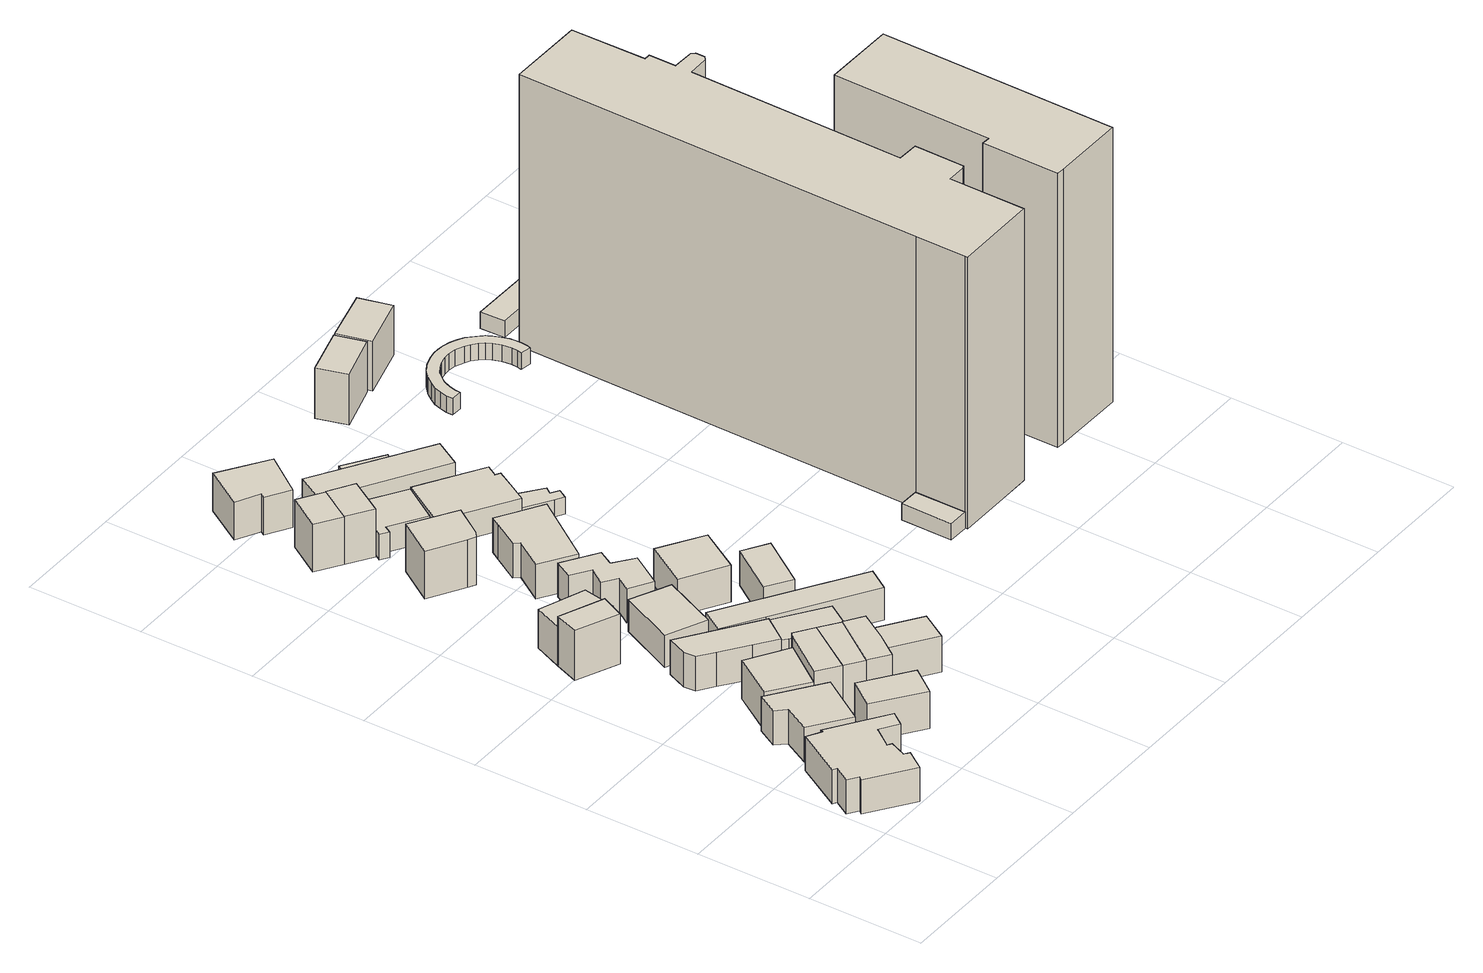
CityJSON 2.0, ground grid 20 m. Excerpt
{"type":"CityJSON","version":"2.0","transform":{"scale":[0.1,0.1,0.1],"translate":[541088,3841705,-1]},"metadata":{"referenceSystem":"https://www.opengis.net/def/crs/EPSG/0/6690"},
"CityObjects":{
"building1":{"type":"Building","attributes":{"計測周辺長":60.24,"1/2500図郭":15,"区名":"西淀川区","町丁目名称":"佃１丁目","街区番号":8,"class":"3001","usage":"411","measuredHeight":6.2,"storeysAboveGround":2,"BuildingDetailAttribute.buildingRoofEdgeArea":159.87,"BuildingDetailAttribute.buildingStructureType":"601","BuildingDetailAttribute.buildingStructureOrgType":"1","BuildingDetailAttribute.detailedUsage":"1110","BuildingDetailAttribute.specifiedBuildingCoverageRate":0.8,"BuildingDetailAttribute.surveyYear":2017,"BuildingTsunamiRiskAttribute.description":"1","BuildingTsunamiRiskAttribute.rank":"2","BuildingTsunamiRiskAttribute.depth":1.27,"BuildingHighTideRiskAttribute.description":"1","BuildingHighTideRiskAttribute.rank":"4","BuildingHighTideRiskAttribute.depth":5.66,"BuildingIDAttribute.prefecture":"27","BuildingIDAttribute.city":"27113"},"geometry":[{"type":"Solid","lod":"1","boundaries":[[[[0,1,2,3,4,5,6,7,8,9,10,11,12,13,14,15]],[[14,16,17,15]],[[13,18,16,14]],[[12,19,18,13]],[[11,20,19,12]],[[10,21,20,11]],[[9,22,21,10]],[[8,23,22,9]],[[7,24,23,8]],[[6,25,24,7]],[[5,26,25,6]],[[4,27,26,5]],[[3,28,27,4]],[[2,29,28,3]],[[1,30,29,2]],[[0,31,30,1]],[[15,17,31,0]],[[16,18,19,20,21,22,23,24,25,26,27,28,29,30,31,17]]]]}]},
"building2":{"type":"Building","attributes":{"計測周辺長":40,"1/2500図郭":15,"区名":"西淀川区","町丁目名称":"佃１丁目","街区番号":8,"class":"3001","usage":"411","measuredHeight":6.3,"storeysAboveGround":2,"BuildingDetailAttribute.buildingRoofEdgeArea":89.81,"BuildingDetailAttribute.buildingStructureType":"601","BuildingDetailAttribute.buildingStructureOrgType":"1","BuildingDetailAttribute.detailedUsage":"1110","BuildingDetailAttribute.specifiedBuildingCoverageRate":0.8,"BuildingDetailAttribute.surveyYear":2017,"BuildingTsunamiRiskAttribute.description":"1","BuildingTsunamiRiskAttribute.rank":"2","BuildingTsunamiRiskAttribute.depth":1.39,"BuildingHighTideRiskAttribute.description":"1","BuildingHighTideRiskAttribute.rank":"4","BuildingHighTideRiskAttribute.depth":5.78,"BuildingIDAttribute.prefecture":"27","BuildingIDAttribute.city":"27113"},"geometry":[{"type":"Solid","lod":"1","boundaries":[[[[32,33,34,35,36,37]],[[36,38,39,37]],[[35,40,38,36]],[[34,41,40,35]],[[33,42,41,34]],[[32,43,42,33]],[[37,39,43,32]],[[38,40,41,42,43,39]]]]}]},
"building3":{"type":"Building","attributes":{"計測周辺長":33.89,"1/2500図郭":15,"区名":"西淀川区","町丁目名称":"佃１丁目","街区番号":8,"class":"3001","usage":"411","measuredHeight":7,"storeysAboveGround":2,"BuildingDetailAttribute.buildingRoofEdgeArea":71.46,"BuildingDetailAttribute.buildingStructureType":"601","BuildingDetailAttribute.buildingStructureOrgType":"1","BuildingDetailAttribute.detailedUsage":"1110","BuildingDetailAttribute.specifiedBuildingCoverageRate":0.8,"BuildingDetailAttribute.surveyYear":2017,"BuildingTsunamiRiskAttribute.description":"1","BuildingTsunamiRiskAttribute.rank":"2","BuildingTsunamiRiskAttribute.depth":1.52,"BuildingHighTideRiskAttribute.description":"1","BuildingHighTideRiskAttribute.rank":"4","BuildingHighTideRiskAttribute.depth":5.91,"BuildingIDAttribute.prefecture":"27","BuildingIDAttribute.city":"27113"},"geometry":[{"type":"Solid","lod":"1","boundaries":[[[[44,45,46,47]],[[46,48,49,47]],[[45,50,48,46]],[[44,51,50,45]],[[47,49,51,44]],[[48,50,51,49]]]]}]},
"building4":{"type":"Building","attributes":{"計測周辺長":30.98,"1/2500図郭":15,"区名":"西淀川区","町丁目名称":"佃１丁目","街区番号":8,"class":"3001","usage":"411","measuredHeight":6.7,"storeysAboveGround":2,"BuildingDetailAttribute.buildingRoofEdgeArea":55.73,"BuildingDetailAttribute.buildingStructureType":"610","BuildingDetailAttribute.buildingStructureOrgType":"2","BuildingDetailAttribute.detailedUsage":"1110","BuildingDetailAttribute.specifiedBuildingCoverageRate":0.8,"BuildingDetailAttribute.surveyYear":2017,"BuildingTsunamiRiskAttribute.description":"1","BuildingTsunamiRiskAttribute.rank":"2","BuildingTsunamiRiskAttribute.depth":1.42,"BuildingHighTideRiskAttribute.description":"1","BuildingHighTideRiskAttribute.rank":"4","BuildingHighTideRiskAttribute.depth":5.82,"BuildingIDAttribute.prefecture":"27","BuildingIDAttribute.city":"27113"},"geometry":[{"type":"Solid","lod":"1","boundaries":[[[[52,53,54,55]],[[54,56,57,55]],[[53,58,56,54]],[[52,59,58,53]],[[55,57,59,52]],[[56,58,59,57]]]]}]},
"building5":{"type":"Building","attributes":{"計測周辺長":24.94,"1/2500図郭":15,"区名":"西淀川区","町丁目名称":"佃１丁目","街区番号":10,"class":"3001","usage":"411","measuredHeight":9.1,"storeysAboveGround":2,"BuildingDetailAttribute.buildingRoofEdgeArea":35.37,"BuildingDetailAttribute.buildingStructureType":"601","BuildingDetailAttribute.buildingStructureOrgType":"1","BuildingDetailAttribute.detailedUsage":"1110","BuildingDetailAttribute.specifiedBuildingCoverageRate":0.8,"BuildingDetailAttribute.surveyYear":2017,"BuildingTsunamiRiskAttribute.description":"1","BuildingTsunamiRiskAttribute.rank":"2","BuildingTsunamiRiskAttribute.depth":1.33,"BuildingHighTideRiskAttribute.description":"1","BuildingHighTideRiskAttribute.rank":"4","BuildingHighTideRiskAttribute.depth":5.71,"BuildingIDAttribute.prefecture":"27","BuildingIDAttribute.city":"27113"},"geometry":[{"type":"Solid","lod":"1","boundaries":[[[[60,61,62,63]],[[62,64,65,63]],[[61,66,64,62]],[[60,67,66,61]],[[63,65,67,60]],[[64,66,67,65]]]]}]},
"building6":{"type":"Building","attributes":{"計測周辺長":29.37,"1/2500図郭":15,"区名":"西淀川区","町丁目名称":"佃１丁目","街区番号":8,"class":"3001","usage":"411","measuredHeight":9,"storeysAboveGround":3,"BuildingDetailAttribute.buildingRoofEdgeArea":45.28,"BuildingDetailAttribute.buildingStructureType":"601","BuildingDetailAttribute.buildingStructureOrgType":"1","BuildingDetailAttribute.detailedUsage":"1110","BuildingDetailAttribute.specifiedBuildingCoverageRate":0.8,"BuildingDetailAttribute.surveyYear":2017,"BuildingTsunamiRiskAttribute.description":"1","BuildingTsunamiRiskAttribute.rank":"2","BuildingTsunamiRiskAttribute.depth":1.39,"BuildingHighTideRiskAttribute.description":"1","BuildingHighTideRiskAttribute.rank":"4","BuildingHighTideRiskAttribute.depth":5.78,"BuildingIDAttribute.prefecture":"27","BuildingIDAttribute.city":"27113"},"geometry":[{"type":"Solid","lod":"1","boundaries":[[[[68,44,47,69,70]],[[69,71,72,70]],[[47,73,71,69]],[[44,74,73,47]],[[68,75,74,44]],[[70,72,75,68]],[[71,73,74,75,72]]]]}]},
"building7":{"type":"Building","attributes":{"計測周辺長":29.69,"1/2500図郭":15,"区名":"西淀川区","町丁目名称":"佃１丁目","街区番号":10,"class":"3001","usage":"411","measuredHeight":7.1,"storeysAboveGround":2,"BuildingDetailAttribute.buildingRoofEdgeArea":51.91,"BuildingDetailAttribute.buildingStructureType":"601","BuildingDetailAttribute.buildingStructureOrgType":"1","BuildingDetailAttribute.detailedUsage":"1110","BuildingDetailAttribute.specifiedBuildingCoverageRate":0.8,"BuildingDetailAttribute.surveyYear":2017,"BuildingTsunamiRiskAttribute.description":"1","BuildingTsunamiRiskAttribute.rank":"2","BuildingTsunamiRiskAttribute.depth":1.38,"BuildingHighTideRiskAttribute.description":"1","BuildingHighTideRiskAttribute.rank":"4","BuildingHighTideRiskAttribute.depth":5.76,"BuildingIDAttribute.prefecture":"27","BuildingIDAttribute.city":"27113"},"geometry":[{"type":"Solid","lod":"1","boundaries":[[[[62,76,77,78,63]],[[78,79,80,63]],[[77,81,79,78]],[[76,82,81,77]],[[62,83,82,76]],[[63,80,83,62]],[[79,81,82,83,80]]]]}]},
"building8":{"type":"Building","attributes":{"計測周辺長":28.89,"1/2500図郭":15,"区名":"西淀川区","町丁目名称":"佃１丁目","街区番号":8,"class":"3001","usage":"411","measuredHeight":9,"storeysAboveGround":3,"BuildingDetailAttribute.buildingRoofEdgeArea":41.48,"BuildingDetailAttribute.buildingStructureType":"601","BuildingDetailAttribute.buildingStructureOrgType":"1","BuildingDetailAttribute.detailedUsage":"1110","BuildingDetailAttribute.specifiedBuildingCoverageRate":0.8,"BuildingDetailAttribute.surveyYear":2017,"BuildingTsunamiRiskAttribute.description":"1","BuildingTsunamiRiskAttribute.rank":"2","BuildingTsunamiRiskAttribute.depth":1.52,"BuildingHighTideRiskAttribute.description":"1","BuildingHighTideRiskAttribute.rank":"4","BuildingHighTideRiskAttribute.depth":5.91,"BuildingIDAttribute.prefecture":"27","BuildingIDAttribute.city":"27113"},"geometry":[{"type":"Solid","lod":"1","boundaries":[[[[84,85,86,87]],[[86,72,88,87]],[[85,75,72,86]],[[84,89,75,85]],[[87,88,89,84]],[[72,75,89,88]]]]}]},
"building9":{"type":"Building","attributes":{"計測周辺長":40.27,"1/2500図郭":15,"区名":"西淀川区","町丁目名称":"佃１丁目","街区番号":10,"class":"3001","usage":"411","measuredHeight":6.3,"storeysAboveGround":2,"BuildingDetailAttribute.buildingRoofEdgeArea":79.63,"BuildingDetailAttribute.buildingStructureType":"601","BuildingDetailAttribute.buildingStructureOrgType":"1","BuildingDetailAttribute.detailedUsage":"1110","BuildingDetailAttribute.specifiedBuildingCoverageRate":0.8,"BuildingDetailAttribute.surveyYear":2017,"BuildingTsunamiRiskAttribute.description":"1","BuildingTsunamiRiskAttribute.rank":"2","BuildingTsunamiRiskAttribute.depth":1.45,"BuildingHighTideRiskAttribute.description":"1","BuildingHighTideRiskAttribute.rank":"4","BuildingHighTideRiskAttribute.depth":5.84,"BuildingIDAttribute.prefecture":"27","BuildingIDAttribute.city":"27113"},"geometry":[{"type":"Solid","lod":"1","boundaries":[[[[90,91,92,93,94,95,96]],[[95,97,98,96]],[[94,99,97,95]],[[93,100,99,94]],[[92,101,100,93]],[[91,102,101,92]],[[90,103,102,91]],[[96,98,103,90]],[[97,99,100,101,102,103,98]]]]}]},
"building10":{"type":"Building","attributes":{"計測周辺長":28.84,"1/2500図郭":15,"区名":"西淀川区","町丁目名称":"佃１丁目","街区番号":8,"class":"3001","usage":"411","measuredHeight":9,"storeysAboveGround":3,"BuildingDetailAttribute.buildingRoofEdgeArea":41.7,"BuildingDetailAttribute.buildingStructureType":"601","BuildingDetailAttribute.buildingStructureOrgType":"1","BuildingDetailAttribute.detailedUsage":"1110","BuildingDetailAttribute.specifiedBuildingCoverageRate":0.8,"BuildingDetailAttribute.surveyYear":2017,"BuildingTsunamiRiskAttribute.description":"1","BuildingTsunamiRiskAttribute.rank":"2","BuildingTsunamiRiskAttribute.depth":1.52,"BuildingHighTideRiskAttribute.description":"1","BuildingHighTideRiskAttribute.rank":"4","BuildingHighTideRiskAttribute.depth":5.91,"BuildingIDAttribute.prefecture":"27","BuildingIDAttribute.city":"27113"},"geometry":[{"type":"Solid","lod":"1","boundaries":[[[[104,105,84,87,106]],[[87,107,108,106]],[[84,109,107,87]],[[105,110,109,84]],[[104,111,110,105]],[[106,108,111,104]],[[107,109,110,111,108]]]]}]},
"building11":{"type":"Building","attributes":{"計測周辺長":36.07,"1/2500図郭":15,"区名":"西淀川区","町丁目名称":"佃１丁目","街区番号":10,"class":"3001","usage":"411","measuredHeight":5.9,"storeysAboveGround":2,"BuildingDetailAttribute.buildingRoofEdgeArea":79.11,"BuildingDetailAttribute.buildingStructureType":"601","BuildingDetailAttribute.buildingStructureOrgType":"1","BuildingDetailAttribute.detailedUsage":"1110","BuildingDetailAttribute.specifiedBuildingCoverageRate":0.8,"BuildingDetailAttribute.surveyYear":2017,"BuildingTsunamiRiskAttribute.description":"1","BuildingTsunamiRiskAttribute.rank":"2","BuildingTsunamiRiskAttribute.depth":1.44,"BuildingHighTideRiskAttribute.description":"1","BuildingHighTideRiskAttribute.rank":"4","BuildingHighTideRiskAttribute.depth":5.83,"BuildingIDAttribute.prefecture":"27","BuildingIDAttribute.city":"27113"},"geometry":[{"type":"Solid","lod":"1","boundaries":[[[[112,113,114,115]],[[114,116,117,115]],[[113,118,116,114]],[[112,119,118,113]],[[115,117,119,112]],[[116,118,119,117]]]]}]},
"building12":{"type":"Building","attributes":{"計測周辺長":31.57,"1/2500図郭":15,"区名":"西淀川区","町丁目名称":"佃１丁目","街区番号":10,"class":"3001","usage":"411","measuredHeight":6.2,"storeysAboveGround":2,"BuildingDetailAttribute.buildingRoofEdgeArea":56.37,"BuildingDetailAttribute.buildingStructureType":"601","BuildingDetailAttribute.buildingStructureOrgType":"1","BuildingDetailAttribute.detailedUsage":"1110","BuildingDetailAttribute.specifiedBuildingCoverageRate":0.8,"BuildingDetailAttribute.surveyYear":2017,"BuildingTsunamiRiskAttribute.description":"1","BuildingTsunamiRiskAttribute.rank":"2","BuildingTsunamiRiskAttribute.depth":1.48,"BuildingHighTideRiskAttribute.description":"1","BuildingHighTideRiskAttribute.rank":"4","BuildingHighTideRiskAttribute.depth":5.87,"BuildingIDAttribute.prefecture":"27","BuildingIDAttribute.city":"27113"},"geometry":[{"type":"Solid","lod":"1","boundaries":[[[[120,121,122,123,124,90,96]],[[90,125,126,96]],[[124,127,125,90]],[[123,128,127,124]],[[122,129,128,123]],[[121,130,129,122]],[[120,131,130,121]],[[96,126,131,120]],[[125,127,128,129,130,131,126]]]]}]},
"building13":{"type":"Building","attributes":{"計測周辺長":30.29,"1/2500図郭":15,"区名":"西淀川区","町丁目名称":"佃１丁目","街区番号":8,"class":"3001","usage":"411","measuredHeight":6.6,"storeysAboveGround":2,"BuildingDetailAttribute.buildingRoofEdgeArea":52.99,"BuildingDetailAttribute.buildingStructureType":"601","BuildingDetailAttribute.buildingStructureOrgType":"1","BuildingDetailAttribute.detailedUsage":"1110","BuildingDetailAttribute.specifiedBuildingCoverageRate":0.8,"BuildingDetailAttribute.surveyYear":2017,"BuildingTsunamiRiskAttribute.description":"1","BuildingTsunamiRiskAttribute.rank":"2","BuildingTsunamiRiskAttribute.depth":1.43,"BuildingHighTideRiskAttribute.description":"1","BuildingHighTideRiskAttribute.rank":"4","BuildingHighTideRiskAttribute.depth":5.83,"BuildingIDAttribute.prefecture":"27","BuildingIDAttribute.city":"27113"},"geometry":[{"type":"Solid","lod":"1","boundaries":[[[[132,133,104,106]],[[104,134,135,106]],[[133,136,134,104]],[[132,137,136,133]],[[106,135,137,132]],[[134,136,137,135]]]]}]},
"building14":{"type":"Building","attributes":{"計測周辺長":23.74,"1/2500図郭":15,"区名":"西淀川区","町丁目名称":"佃１丁目","街区番号":12,"class":"3001","usage":"411","measuredHeight":8.7,"storeysAboveGround":3,"BuildingDetailAttribute.buildingRoofEdgeArea":34.29,"BuildingDetailAttribute.buildingStructureType":"601","BuildingDetailAttribute.buildingStructureOrgType":"1","BuildingDetailAttribute.detailedUsage":"1110","BuildingDetailAttribute.specifiedBuildingCoverageRate":0.8,"BuildingDetailAttribute.surveyYear":2017,"BuildingTsunamiRiskAttribute.description":"1","BuildingTsunamiRiskAttribute.rank":"2","BuildingTsunamiRiskAttribute.depth":1.63,"BuildingHighTideRiskAttribute.description":"1","BuildingHighTideRiskAttribute.rank":"4","BuildingHighTideRiskAttribute.depth":6,"BuildingIDAttribute.prefecture":"27","BuildingIDAttribute.city":"27113"},"geometry":[{"type":"Solid","lod":"1","boundaries":[[[[138,139,140,141]],[[140,142,143,141]],[[139,144,142,140]],[[138,145,144,139]],[[141,143,145,138]],[[142,144,145,143]]]]}]},
"building15":{"type":"Building","attributes":{"計測周辺長":32.19,"1/2500図郭":15,"区名":"西淀川区","町丁目名称":"佃１丁目","街区番号":10,"class":"3001","usage":"411","measuredHeight":8.7,"storeysAboveGround":2,"BuildingDetailAttribute.buildingRoofEdgeArea":65.06,"BuildingDetailAttribute.buildingStructureType":"601","BuildingDetailAttribute.buildingStructureOrgType":"1","BuildingDetailAttribute.detailedUsage":"1110","BuildingDetailAttribute.specifiedBuildingCoverageRate":0.8,"BuildingDetailAttribute.surveyYear":2017,"BuildingTsunamiRiskAttribute.description":"1","BuildingTsunamiRiskAttribute.rank":"2","BuildingTsunamiRiskAttribute.depth":1.54,"BuildingHighTideRiskAttribute.description":"1","BuildingHighTideRiskAttribute.rank":"4","BuildingHighTideRiskAttribute.depth":5.92,"BuildingIDAttribute.prefecture":"27","BuildingIDAttribute.city":"27113"},"geometry":[{"type":"Solid","lod":"1","boundaries":[[[[146,147,148,149,150,151]],[[150,152,153,151]],[[149,154,152,150]],[[148,155,154,149]],[[147,156,155,148]],[[146,157,156,147]],[[151,153,157,146]],[[152,154,155,156,157,153]]]]}]},
"building16":{"type":"Building","attributes":{"計測周辺長":41.84,"1/2500図郭":15,"区名":"西淀川区","町丁目名称":"佃１丁目","街区番号":10,"class":"3001","usage":"411","measuredHeight":6.2,"storeysAboveGround":2,"BuildingDetailAttribute.buildingRoofEdgeArea":64.91,"BuildingDetailAttribute.buildingStructureType":"610","BuildingDetailAttribute.buildingStructureOrgType":"2","BuildingDetailAttribute.detailedUsage":"1110","BuildingDetailAttribute.specifiedBuildingCoverageRate":0.8,"BuildingDetailAttribute.surveyYear":2017,"BuildingTsunamiRiskAttribute.description":"1","BuildingTsunamiRiskAttribute.rank":"2","BuildingTsunamiRiskAttribute.depth":1.32,"BuildingHighTideRiskAttribute.description":"1","BuildingHighTideRiskAttribute.rank":"4","BuildingHighTideRiskAttribute.depth":5.71,"BuildingIDAttribute.prefecture":"27","BuildingIDAttribute.city":"27113"},"geometry":[{"type":"Solid","lod":"1","boundaries":[[[[158,159,160,161,162,163,164,165,166,167]],[[166,168,169,167]],[[165,170,168,166]],[[164,171,170,165]],[[163,172,171,164]],[[162,173,172,163]],[[161,174,173,162]],[[160,175,174,161]],[[159,176,175,160]],[[158,177,176,159]],[[167,169,177,158]],[[168,170,171,172,173,174,175,176,177,169]]]]}]},
"building17":{"type":"Building","attributes":{"計測周辺長":75.12,"1/2500図郭":15,"区名":"西淀川区","町丁目名称":"佃１丁目","街区番号":10,"class":"3001","usage":"412","measuredHeight":5.9,"storeysAboveGround":2,"BuildingDetailAttribute.buildingRoofEdgeArea":195.68,"BuildingDetailAttribute.buildingStructureType":"610","BuildingDetailAttribute.buildingStructureOrgType":"2","BuildingDetailAttribute.detailedUsage":"1130","BuildingDetailAttribute.specifiedBuildingCoverageRate":0.8,"BuildingDetailAttribute.surveyYear":2017,"BuildingTsunamiRiskAttribute.description":"1","BuildingTsunamiRiskAttribute.rank":"2","BuildingTsunamiRiskAttribute.depth":1.43,"BuildingHighTideRiskAttribute.description":"1","BuildingHighTideRiskAttribute.rank":"4","BuildingHighTideRiskAttribute.depth":5.74,"BuildingIDAttribute.prefecture":"27","BuildingIDAttribute.city":"27113"},"geometry":[{"type":"Solid","lod":"1","boundaries":[[[[178,179,180,181,182]],[[181,183,184,182]],[[180,185,183,181]],[[179,186,185,180]],[[178,187,186,179]],[[182,184,187,178]],[[183,185,186,187,184]]]]}]},
"building18":{"type":"Building","attributes":{"計測周辺長":23.93,"1/2500図郭":15,"区名":"西淀川区","町丁目名称":"佃１丁目","街区番号":12,"class":"3001","usage":"411","measuredHeight":8.8,"storeysAboveGround":3,"BuildingDetailAttribute.buildingRoofEdgeArea":34.76,"BuildingDetailAttribute.buildingStructureType":"601","BuildingDetailAttribute.buildingStructureOrgType":"1","BuildingDetailAttribute.detailedUsage":"1110","BuildingDetailAttribute.specifiedBuildingCoverageRate":0.8,"BuildingDetailAttribute.surveyYear":2017,"BuildingTsunamiRiskAttribute.description":"1","BuildingTsunamiRiskAttribute.rank":"2","BuildingTsunamiRiskAttribute.depth":1.63,"BuildingHighTideRiskAttribute.description":"1","BuildingHighTideRiskAttribute.rank":"4","BuildingHighTideRiskAttribute.depth":6.01,"BuildingIDAttribute.prefecture":"27","BuildingIDAttribute.city":"27113"},"geometry":[{"type":"Solid","lod":"1","boundaries":[[[[188,189,139,138]],[[139,190,191,138]],[[189,192,190,139]],[[188,193,192,189]],[[138,191,193,188]],[[190,192,193,191]]]]}]},
"building19":{"type":"Building","attributes":{"計測周辺長":36.19,"1/2500図郭":15,"区名":"西淀川区","町丁目名称":"佃１丁目","街区番号":12,"class":"3001","usage":"411","measuredHeight":6.8,"storeysAboveGround":2,"BuildingDetailAttribute.buildingRoofEdgeArea":76.92,"BuildingDetailAttribute.buildingStructureType":"601","BuildingDetailAttribute.buildingStructureOrgType":"1","BuildingDetailAttribute.detailedUsage":"1110","BuildingDetailAttribute.specifiedBuildingCoverageRate":0.8,"BuildingDetailAttribute.surveyYear":2017,"BuildingTsunamiRiskAttribute.description":"1","BuildingTsunamiRiskAttribute.rank":"2","BuildingTsunamiRiskAttribute.depth":1.39,"BuildingHighTideRiskAttribute.description":"1","BuildingHighTideRiskAttribute.rank":"4","BuildingHighTideRiskAttribute.depth":5.76,"BuildingIDAttribute.prefecture":"27","BuildingIDAttribute.city":"27113"},"geometry":[{"type":"Solid","lod":"1","boundaries":[[[[194,195,196,197,198,199]],[[198,200,201,199]],[[197,202,200,198]],[[196,203,202,197]],[[195,204,203,196]],[[194,205,204,195]],[[199,201,205,194]],[[200,202,203,204,205,201]]]]}]},
"building20":{"type":"Building","attributes":{"計測周辺長":43.68,"1/2500図郭":15,"区名":"西淀川区","町丁目名称":"佃１丁目","街区番号":10,"class":"3001","usage":"412","measuredHeight":6.3,"storeysAboveGround":2,"BuildingDetailAttribute.buildingRoofEdgeArea":105.27,"BuildingDetailAttribute.buildingStructureType":"610","BuildingDetailAttribute.buildingStructureOrgType":"2","BuildingDetailAttribute.detailedUsage":"1130","BuildingDetailAttribute.specifiedBuildingCoverageRate":0.8,"BuildingDetailAttribute.surveyYear":2017,"BuildingTsunamiRiskAttribute.description":"1","BuildingTsunamiRiskAttribute.rank":"2","BuildingTsunamiRiskAttribute.depth":1.59,"BuildingHighTideRiskAttribute.description":"1","BuildingHighTideRiskAttribute.rank":"4","BuildingHighTideRiskAttribute.depth":5.97,"BuildingIDAttribute.prefecture":"27","BuildingIDAttribute.city":"27113"},"geometry":[{"type":"Solid","lod":"1","boundaries":[[[[206,207,208,209,210,211,212,213]],[[212,214,215,213]],[[211,216,214,212]],[[210,217,216,211]],[[209,218,217,210]],[[208,219,218,209]],[[207,220,219,208]],[[206,221,220,207]],[[213,215,221,206]],[[214,216,217,218,219,220,221,215]]]]}]},
"building21":{"type":"Building","attributes":{"計測周辺長":34.47,"1/2500図郭":15,"区名":"西淀川区","町丁目名称":"佃１丁目","街区番号":10,"class":"3001","usage":"411","measuredHeight":6.7,"storeysAboveGround":2,"BuildingDetailAttribute.buildingRoofEdgeArea":74.27,"BuildingDetailAttribute.buildingStructureType":"601","BuildingDetailAttribute.buildingStructureOrgType":"1","BuildingDetailAttribute.detailedUsage":"1110","BuildingDetailAttribute.specifiedBuildingCoverageRate":0.8,"BuildingDetailAttribute.surveyYear":2017,"BuildingTsunamiRiskAttribute.description":"1","BuildingTsunamiRiskAttribute.rank":"2","BuildingTsunamiRiskAttribute.depth":1.4,"BuildingHighTideRiskAttribute.description":"1","BuildingHighTideRiskAttribute.rank":"4","BuildingHighTideRiskAttribute.depth":5.79,"BuildingIDAttribute.prefecture":"27","BuildingIDAttribute.city":"27113"},"geometry":[{"type":"Solid","lod":"1","boundaries":[[[[222,223,224,225]],[[224,226,227,225]],[[223,228,226,224]],[[222,229,228,223]],[[225,227,229,222]],[[226,228,229,227]]]]}]},
"building22":{"type":"Building","attributes":{"計測周辺長":35.33,"1/2500図郭":15,"区名":"西淀川区","町丁目名称":"佃１丁目","街区番号":12,"class":"3001","usage":"411","measuredHeight":4.7,"storeysAboveGround":1,"BuildingDetailAttribute.buildingRoofEdgeArea":67.93,"BuildingDetailAttribute.buildingStructureType":"601","BuildingDetailAttribute.buildingStructureOrgType":"1","BuildingDetailAttribute.detailedUsage":"1110","BuildingDetailAttribute.specifiedBuildingCoverageRate":0.8,"BuildingDetailAttribute.surveyYear":2017,"BuildingTsunamiRiskAttribute.description":"1","BuildingTsunamiRiskAttribute.rank":"2","BuildingTsunamiRiskAttribute.depth":1.63,"BuildingHighTideRiskAttribute.description":"1","BuildingHighTideRiskAttribute.rank":"4","BuildingHighTideRiskAttribute.depth":6.01,"BuildingIDAttribute.prefecture":"27","BuildingIDAttribute.city":"27113"},"geometry":[{"type":"Solid","lod":"1","boundaries":[[[[230,231,232,233,234,235]],[[234,236,237,235]],[[233,238,236,234]],[[232,239,238,233]],[[231,240,239,232]],[[230,241,240,231]],[[235,237,241,230]],[[236,238,239,240,241,237]]]]}]},
"building23":{"type":"Building","attributes":{"class":"3001","measuredHeight":6.3,"BuildingDetailAttribute.specifiedBuildingCoverageRate":0.8,"BuildingDetailAttribute.surveyYear":2017,"BuildingTsunamiRiskAttribute.description":"1","BuildingTsunamiRiskAttribute.rank":"2","BuildingTsunamiRiskAttribute.depth":1.39,"BuildingHighTideRiskAttribute.description":"1","BuildingHighTideRiskAttribute.rank":"4","BuildingHighTideRiskAttribute.depth":5.78,"BuildingIDAttribute.prefecture":"27","BuildingIDAttribute.city":"27113"},"geometry":[{"type":"Solid","lod":"1","boundaries":[[[[242,243,244,245]],[[244,246,247,245]],[[243,248,246,244]],[[242,249,248,243]],[[245,247,249,242]],[[246,248,249,247]]]]}]},
"building24":{"type":"Building","attributes":{"計測周辺長":37.34,"1/2500図郭":15,"区名":"西淀川区","町丁目名称":"佃１丁目","街区番号":12,"class":"3001","usage":"411","measuredHeight":4.9,"storeysAboveGround":2,"BuildingDetailAttribute.buildingRoofEdgeArea":85.32,"BuildingDetailAttribute.buildingStructureType":"601","BuildingDetailAttribute.buildingStructureOrgType":"1","BuildingDetailAttribute.detailedUsage":"1110","BuildingDetailAttribute.specifiedBuildingCoverageRate":0.8,"BuildingDetailAttribute.surveyYear":2017,"BuildingTsunamiRiskAttribute.description":"1","BuildingTsunamiRiskAttribute.rank":"2","BuildingTsunamiRiskAttribute.depth":1.67,"BuildingHighTideRiskAttribute.description":"1","BuildingHighTideRiskAttribute.rank":"4","BuildingHighTideRiskAttribute.depth":6.05,"BuildingIDAttribute.prefecture":"27","BuildingIDAttribute.city":"27113"},"geometry":[{"type":"Solid","lod":"1","boundaries":[[[[250,251,252,253,254,255,256]],[[255,257,258,256]],[[254,259,257,255]],[[253,260,259,254]],[[252,261,260,253]],[[251,262,261,252]],[[250,263,262,251]],[[256,258,263,250]],[[257,259,260,261,262,263,258]]]]}]},
"building25":{"type":"Building","attributes":{"計測周辺長":43.6,"1/2500図郭":15,"区名":"西淀川区","町丁目名称":"佃１丁目","街区番号":12,"class":"3001","usage":"412","measuredHeight":6.2,"storeysAboveGround":2,"BuildingDetailAttribute.buildingRoofEdgeArea":88.47,"BuildingDetailAttribute.buildingStructureType":"601","BuildingDetailAttribute.buildingStructureOrgType":"1","BuildingDetailAttribute.detailedUsage":"1130","BuildingDetailAttribute.specifiedBuildingCoverageRate":0.8,"BuildingDetailAttribute.surveyYear":2017,"BuildingTsunamiRiskAttribute.description":"1","BuildingTsunamiRiskAttribute.rank":"2","BuildingTsunamiRiskAttribute.depth":1.67,"BuildingHighTideRiskAttribute.description":"1","BuildingHighTideRiskAttribute.rank":"4","BuildingHighTideRiskAttribute.depth":6.05,"BuildingIDAttribute.prefecture":"27","BuildingIDAttribute.city":"27113"},"geometry":[{"type":"Solid","lod":"1","boundaries":[[[[264,265,266,267]],[[266,268,269,267]],[[265,270,268,266]],[[264,271,270,265]],[[267,269,271,264]],[[268,270,271,269]]]]}]},
"building26":{"type":"Building","attributes":{"計測周辺長":21.08,"1/2500図郭":15,"区名":"西淀川区","町丁目名称":"佃１丁目","街区番号":12,"class":"3001","usage":"411","measuredHeight":3.1,"storeysAboveGround":2,"BuildingDetailAttribute.buildingRoofEdgeArea":22.22,"BuildingDetailAttribute.buildingStructureType":"601","BuildingDetailAttribute.buildingStructureOrgType":"1","BuildingDetailAttribute.detailedUsage":"1110","BuildingDetailAttribute.specifiedBuildingCoverageRate":0.8,"BuildingDetailAttribute.surveyYear":2017,"BuildingTsunamiRiskAttribute.description":"1","BuildingTsunamiRiskAttribute.rank":"2","BuildingTsunamiRiskAttribute.depth":1.51,"BuildingHighTideRiskAttribute.description":"1","BuildingHighTideRiskAttribute.rank":"4","BuildingHighTideRiskAttribute.depth":5.89,"BuildingIDAttribute.prefecture":"27","BuildingIDAttribute.city":"27113"},"geometry":[{"type":"Solid","lod":"1","boundaries":[[[[255,272,273,274,275,276,256]],[[276,277,278,256]],[[275,279,277,276]],[[274,280,279,275]],[[273,281,280,274]],[[272,282,281,273]],[[255,283,282,272]],[[256,278,283,255]],[[277,279,280,281,282,283,278]]]]}]},
"building27":{"type":"Building","attributes":{"class":"3001","BuildingDetailAttribute.specifiedBuildingCoverageRate":0.8,"BuildingDetailAttribute.surveyYear":2017,"BuildingTsunamiRiskAttribute.description":"1","BuildingTsunamiRiskAttribute.rank":"2","BuildingTsunamiRiskAttribute.depth":1.57,"BuildingHighTideRiskAttribute.description":"1","BuildingHighTideRiskAttribute.rank":"4","BuildingHighTideRiskAttribute.depth":5.95,"BuildingIDAttribute.prefecture":"27","BuildingIDAttribute.city":"27113"},"geometry":[{"type":"Solid","lod":"1","boundaries":[[[[284,285,286,287]],[[286,288,289,287]],[[285,290,288,286]],[[284,291,290,285]],[[287,289,291,284]],[[288,290,291,289]]]]}]},
"building28":{"type":"Building","attributes":{"class":"3003","BuildingDetailAttribute.specifiedBuildingCoverageRate":0.6,"BuildingDetailAttribute.surveyYear":2017,"BuildingTsunamiRiskAttribute.description":"1","BuildingTsunamiRiskAttribute.rank":"2","BuildingTsunamiRiskAttribute.depth":1.33,"BuildingHighTideRiskAttribute.description":"1","BuildingHighTideRiskAttribute.rank":"4","BuildingHighTideRiskAttribute.depth":5.73,"BuildingIDAttribute.prefecture":"27","BuildingIDAttribute.city":"27113"},"geometry":[{"type":"Solid","lod":"1","boundaries":[[[[292,293,294,295]],[[294,296,297,295]],[[293,298,296,294]],[[292,299,298,293]],[[295,297,299,292]],[[296,298,299,297]]]]}]},
"building29":{"type":"Building","attributes":{"計測周辺長":28.18,"1/2500図郭":15,"区名":"西淀川区","町丁目名称":"佃１丁目","街区番号":13,"class":"3001","usage":"411","measuredHeight":9.2,"storeysAboveGround":3,"BuildingDetailAttribute.buildingRoofEdgeArea":46.67,"BuildingDetailAttribute.buildingStructureType":"601","BuildingDetailAttribute.buildingStructureOrgType":"1","BuildingDetailAttribute.detailedUsage":"1110","BuildingDetailAttribute.specifiedBuildingCoverageRate":0.6,"BuildingDetailAttribute.surveyYear":2017,"BuildingTsunamiRiskAttribute.description":"1","BuildingTsunamiRiskAttribute.rank":"2","BuildingTsunamiRiskAttribute.depth":1.48,"BuildingHighTideRiskAttribute.description":"1","BuildingHighTideRiskAttribute.rank":"4","BuildingHighTideRiskAttribute.depth":5.86,"BuildingIDAttribute.prefecture":"27","BuildingIDAttribute.city":"27113"},"geometry":[{"type":"Solid","lod":"1","boundaries":[[[[300,301,302,303]],[[302,304,305,303]],[[301,306,304,302]],[[300,307,306,301]],[[303,305,307,300]],[[304,306,307,305]]]]}]},
"building30":{"type":"Building","attributes":{"計測周辺長":31.14,"1/2500図郭":15,"区名":"西淀川区","町丁目名称":"佃１丁目","街区番号":13,"class":"3001","usage":"411","measuredHeight":9.1,"storeysAboveGround":3,"BuildingDetailAttribute.buildingRoofEdgeArea":57.16,"BuildingDetailAttribute.buildingStructureType":"601","BuildingDetailAttribute.buildingStructureOrgType":"1","BuildingDetailAttribute.detailedUsage":"1110","BuildingDetailAttribute.specifiedBuildingCoverageRate":0.6,"BuildingDetailAttribute.surveyYear":2017,"BuildingTsunamiRiskAttribute.description":"1","BuildingTsunamiRiskAttribute.rank":"2","BuildingTsunamiRiskAttribute.depth":1.33,"BuildingHighTideRiskAttribute.description":"1","BuildingHighTideRiskAttribute.rank":"4","BuildingHighTideRiskAttribute.depth":5.71,"BuildingIDAttribute.prefecture":"27","BuildingIDAttribute.city":"27113"},"geometry":[{"type":"Solid","lod":"1","boundaries":[[[[308,309,310,311]],[[310,312,313,311]],[[309,314,312,310]],[[308,315,314,309]],[[311,313,315,308]],[[312,314,315,313]]]]}]},
"building31":{"type":"Building","attributes":{"class":"3003","BuildingDetailAttribute.specifiedBuildingCoverageRate":0.6,"BuildingDetailAttribute.surveyYear":2017,"BuildingTsunamiRiskAttribute.description":"1","BuildingTsunamiRiskAttribute.rank":"2","BuildingTsunamiRiskAttribute.depth":1.04,"BuildingHighTideRiskAttribute.description":"1","BuildingHighTideRiskAttribute.rank":"4","BuildingHighTideRiskAttribute.depth":5.42,"BuildingIDAttribute.prefecture":"27","BuildingIDAttribute.city":"27113"},"geometry":[{"type":"Solid","lod":"1","boundaries":[[[[316,317,318,319,320,321,322,323,324,325,326,327,328,329,330,331,332,333,334,335,336,337,338,339,340,341,342,343,344,345,346,347,348,349,350,351,352,353,354,355,356,357,358,359,360,361]],[[360,362,363,361]],[[359,364,362,360]],[[358,365,364,359]],[[357,366,365,358]],[[356,367,366,357]],[[355,368,367,356]],[[354,369,368,355]],[[353,370,369,354]],[[352,371,370,353]],[[351,372,371,352]],[[350,373,372,351]],[[349,374,373,350]],[[348,375,374,349]],[[347,376,375,348]],[[346,377,376,347]],[[345,378,377,346]],[[344,379,378,345]],[[343,380,379,344]],[[342,381,380,343]],[[341,382,381,342]],[[340,383,382,341]],[[339,384,383,340]],[[338,385,384,339]],[[337,386,385,338]],[[336,387,386,337]],[[335,388,387,336]],[[334,389,388,335]],[[333,390,389,334]],[[332,391,390,333]],[[331,392,391,332]],[[330,393,392,331]],[[329,394,393,330]],[[328,395,394,329]],[[327,396,395,328]],[[326,397,396,327]],[[325,398,397,326]],[[324,399,398,325]],[[323,400,399,324]],[[322,401,400,323]],[[321,402,401,322]],[[320,403,402,321]],[[319,404,403,320]],[[318,405,404,319]],[[317,406,405,318]],[[316,407,406,317]],[[361,363,407,316]],[[362,364,365,366,367,368,369,370,371,372,373,374,375,376,377,378,379,380,381,382,383,384,385,386,387,388,389,390,391,392,393,394,395,396,397,398,399,400,401,402,403,404,405,406,407,363]]]]}]},
"building32":{"type":"Building","attributes":{"計測周辺長":206.97,"1/2500図郭":15,"区名":"西淀川区","町丁目名称":"佃１丁目","街区番号":1,"class":"3002","usage":"412","measuredHeight":49.6,"storeysAboveGround":15,"BuildingDetailAttribute.buildingRoofEdgeArea":1248.55,"BuildingDetailAttribute.buildingStructureType":"603","BuildingDetailAttribute.buildingStructureOrgType":"3","BuildingDetailAttribute.detailedUsage":"1130","BuildingDetailAttribute.specifiedBuildingCoverageRate":0.6,"BuildingDetailAttribute.surveyYear":2017,"BuildingTsunamiRiskAttribute.description":"1","BuildingTsunamiRiskAttribute.rank":"2","BuildingTsunamiRiskAttribute.depth":1.23,"BuildingHighTideRiskAttribute.description":"1","BuildingHighTideRiskAttribute.rank":"4","BuildingHighTideRiskAttribute.depth":5.71,"BuildingIDAttribute.prefecture":"27","BuildingIDAttribute.city":"27113"},"geometry":[{"type":"Solid","lod":"1","boundaries":[[[[408,409,410,411,412,413,414,415,416,417,418,419,420,421,422,423,424,425,426]],[[425,427,428,426]],[[424,429,427,425]],[[423,430,429,424]],[[422,431,430,423]],[[421,432,431,422]],[[420,433,432,421]],[[419,434,433,420]],[[418,435,434,419]],[[417,436,435,418]],[[416,437,436,417]],[[415,438,437,416]],[[414,439,438,415]],[[413,440,439,414]],[[412,441,440,413]],[[411,442,441,412]],[[410,443,442,411]],[[409,444,443,410]],[[408,445,444,409]],[[426,428,445,408]],[[427,429,430,431,432,433,434,435,436,437,438,439,440,441,442,443,444,445,428]]]]}]},
"building33":{"type":"Building","attributes":{"class":"3003","BuildingDetailAttribute.specifiedBuildingCoverageRate":0.6,"BuildingDetailAttribute.surveyYear":2017,"BuildingTsunamiRiskAttribute.description":"1","BuildingTsunamiRiskAttribute.rank":"2","BuildingTsunamiRiskAttribute.depth":1.1,"BuildingHighTideRiskAttribute.description":"1","BuildingHighTideRiskAttribute.rank":"4","BuildingHighTideRiskAttribute.depth":5.48,"BuildingIDAttribute.prefecture":"27","BuildingIDAttribute.city":"27113"},"geometry":[{"type":"Solid","lod":"1","boundaries":[[[[446,447,448,449]],[[448,450,451,449]],[[447,452,450,448]],[[446,453,452,447]],[[449,451,453,446]],[[450,452,453,451]]]]}]},
"building34":{"type":"Building","attributes":{"計測周辺長":111.38,"1/2500図郭":15,"区名":"西淀川区","町丁目名称":"佃１丁目","街区番号":1,"class":"3002","usage":"431","measuredHeight":50.1,"storeysAboveGround":15,"BuildingDetailAttribute.buildingRoofEdgeArea":550.51,"BuildingDetailAttribute.buildingStructureType":"610","BuildingDetailAttribute.buildingStructureOrgType":"2","BuildingDetailAttribute.detailedUsage":"1740","BuildingDetailAttribute.specifiedBuildingCoverageRate":0.6,"BuildingDetailAttribute.surveyYear":2017,"BuildingTsunamiRiskAttribute.description":"1","BuildingTsunamiRiskAttribute.rank":"2","BuildingTsunamiRiskAttribute.depth":1.04,"BuildingHighTideRiskAttribute.description":"1","BuildingHighTideRiskAttribute.rank":"4","BuildingHighTideRiskAttribute.depth":5.56,"BuildingIDAttribute.prefecture":"27","BuildingIDAttribute.city":"27113"},"geometry":[{"type":"Solid","lod":"1","boundaries":[[[[454,455,456,457,458,459,460]],[[459,461,462,460]],[[458,463,461,459]],[[457,464,463,458]],[[456,465,464,457]],[[455,466,465,456]],[[454,467,466,455]],[[460,462,467,454]],[[461,463,464,465,466,467,462]]]]}]},
"building35":{"type":"Building","attributes":{"class":"3003","BuildingDetailAttribute.specifiedBuildingCoverageRate":0.6,"BuildingDetailAttribute.surveyYear":2017,"BuildingTsunamiRiskAttribute.description":"1","BuildingTsunamiRiskAttribute.rank":"2","BuildingTsunamiRiskAttribute.depth":1.3,"BuildingHighTideRiskAttribute.description":"1","BuildingHighTideRiskAttribute.rank":"4","BuildingHighTideRiskAttribute.depth":5.68,"BuildingIDAttribute.prefecture":"27","BuildingIDAttribute.city":"27113"},"geometry":[{"type":"Solid","lod":"1","boundaries":[[[[468,469,470,471]],[[470,472,473,471]],[[469,474,472,470]],[[468,475,474,469]],[[471,473,475,468]],[[472,474,475,473]]]]}]},
"building36":{"type":"Building","attributes":{"計測周辺長":61.79,"1/2500図郭":15,"区名":"西淀川区","町丁目名称":"佃１丁目","街区番号":1,"class":"3001","usage":"441","storeysAboveGround":2,"BuildingDetailAttribute.buildingRoofEdgeArea":183.21,"BuildingDetailAttribute.buildingStructureType":"610","BuildingDetailAttribute.buildingStructureOrgType":"2","BuildingDetailAttribute.detailedUsage":"1520","BuildingDetailAttribute.specifiedBuildingCoverageRate":0.6,"BuildingDetailAttribute.surveyYear":2017,"BuildingTsunamiRiskAttribute.description":"1","BuildingTsunamiRiskAttribute.rank":"2","BuildingTsunamiRiskAttribute.depth":1.05,"BuildingHighTideRiskAttribute.description":"1","BuildingHighTideRiskAttribute.rank":"4","BuildingHighTideRiskAttribute.depth":5.44,"BuildingIDAttribute.prefecture":"27","BuildingIDAttribute.city":"27113"},"geometry":[{"type":"Solid","lod":"1","boundaries":[[[[476,477,478,479]],[[478,480,481,479]],[[477,482,480,478]],[[476,483,482,477]],[[479,481,483,476]],[[480,482,483,481]]]]}]},
"building37":{"type":"Building","attributes":{"計測周辺長":28.5,"1/2500図郭":15,"区名":"西淀川区","町丁目名称":"佃１丁目","街区番号":1,"class":"3001","usage":"401","storeysAboveGround":2,"BuildingDetailAttribute.buildingRoofEdgeArea":49.5,"BuildingDetailAttribute.buildingStructureType":"610","BuildingDetailAttribute.buildingStructureOrgType":"2","BuildingDetailAttribute.detailedUsage":"1310","BuildingDetailAttribute.specifiedBuildingCoverageRate":0.6,"BuildingDetailAttribute.surveyYear":2017,"BuildingTsunamiRiskAttribute.description":"1","BuildingTsunamiRiskAttribute.rank":"2","BuildingTsunamiRiskAttribute.depth":0.95,"BuildingHighTideRiskAttribute.description":"1","BuildingHighTideRiskAttribute.rank":"4","BuildingHighTideRiskAttribute.depth":5.34,"BuildingIDAttribute.prefecture":"27","BuildingIDAttribute.city":"27113"},"geometry":[{"type":"Solid","lod":"1","boundaries":[[[[484,485,486,487]],[[486,488,489,487]],[[485,490,488,486]],[[484,491,490,485]],[[487,489,491,484]],[[488,490,491,489]]]]}]}
},
"vertices":[
[17,55,12],[22,61,12],[4,73,12],[21,101,12],[14,105,12],[61,186,12],[86,171,12],[88,176,12],[184,110,12],[167,87,12],[136,107,12],[112,74,12],[119,69,12],[107,41,12],[115,34,12],[92,1,12],[115,34,74],[92,1,74],[107,41,74],[119,69,74],[112,74,74],[136,107,74],[167,87,74],[184,110,74],[88,176,74],[86,171,74],[61,186,74],[14,105,74],[21,101,74],[4,73,74],[22,61,74],[17,55,74],
[78,199,12],[102,244,12],[87,261,12],[107,296,12],[195,232,12],[143,152,12],[195,232,75],[143,152,75],[107,296,75],[87,261,75],[102,244,75],[78,199,75],
[174,248,11],[112,294,11],[159,367,11],[229,323,11],[159,367,81],[229,323,81],[112,294,81],[174,248,81],
[175,152,11],[209,198,11],[288,140,11],[254,94,11],[288,140,79],[254,94,79],[209,198,79],[175,152,79],
[132,566,10],[59,598,10],[75,639,10],[151,607,10],[75,639,101],[151,607,101],[59,598,101],[132,566,101],
[211,221,11],[237,330,11],[269,308,11],[237,330,100],[269,308,100],[229,323,100],[174,248,100],[211,221,100],
[96,689,10],[176,659,10],[166,602,10],[166,602,81],[151,607,81],[176,659,81],[96,689,81],[75,639,81],
[241,199,10],[211,221,10],[269,308,10],[302,284,10],[302,284,100],[241,199,100],
[245,354,11],[208,381,11],[163,415,11],[137,434,11],[135,454,11],[150,489,11],[277,399,11],[150,489,74],[277,399,74],[135,454,74],[137,434,74],[163,415,74],[208,381,74],[245,354,74],
[304,216,10],[274,175,10],[333,263,10],[302,284,101],[333,263,101],[241,199,101],[274,175,101],[304,216,101],
[161,506,10],[206,602,10],[273,570,10],[230,475,10],[273,570,69],[230,475,69],[206,602,69],[161,506,69],
[359,341,11],[332,299,11],[309,313,11],[305,309,11],[254,347,11],[245,354,72],[277,399,72],[254,347,72],[305,309,72],[309,313,72],[332,299,72],[359,341,72],
[412,208,10],[383,161,10],[304,216,76],[333,263,76],[383,161,76],[412,208,76],
[147,1105,9],[110,1046,9],[68,1074,9],[105,1132,9],[68,1074,96],[105,1132,96],[110,1046,96],[147,1105,96],
[148,962,8],[223,915,8],[189,864,8],[179,857,8],[166,864,8],[106,899,8],[166,864,95],[106,899,95],[179,857,95],[189,864,95],[223,915,95],[148,962,95],
[223,617,10],[239,641,10],[215,658,10],[234,685,10],[203,707,10],[220,738,10],[278,700,10],[263,674,10],[297,648,10],[262,593,10],[297,648,72],[262,593,72],[263,674,72],[278,700,72],[220,738,72],[203,707,72],[234,685,72],[215,658,72],[239,641,72],[223,617,72],
[218,449,11],[242,488,11],[468,343,11],[443,305,11],[283,407,11],[443,305,70],[283,407,70],[468,343,70],[242,488,70],[218,449,70],
[189,1079,9],[152,1019,9],[110,1046,97],[147,1105,97],[152,1019,97],[189,1079,97],
[111,1283,10],[192,1229,10],[143,1161,10],[103,1186,10],[108,1194,10],[68,1215,10],[108,1194,79],[68,1215,79],[103,1186,79],[143,1161,79],[192,1229,79],[111,1283,79],
[260,882,9],[287,865,9],[334,836,9],[256,725,9],[198,763,9],[231,812,9],[222,821,9],[249,865,9],[222,821,72],[249,865,72],[231,812,72],[198,763,72],[256,725,72],[334,836,72],[287,865,72],[260,882,72],
[280,564,10],[324,637,10],[398,591,10],[354,519,10],[398,591,77],[354,519,77],[324,637,77],[280,564,77],
[170,1013,9],[163,1001,9],[149,1010,9],[197,1085,9],[271,1038,9],[230,975,9],[271,1038,55],[230,975,55],[197,1085,55],[149,1010,55],[163,1001,55],[170,1013,55],
[340,452,10],[396,532,10],[438,505,10],[382,424,10],[438,505,73],[382,424,73],[396,532,73],[340,452,73],
[224,959,8],[273,1038,8],[380,972,8],[369,953,8],[377,948,8],[361,919,8],[342,886,8],[361,919,57],[342,886,57],[377,948,57],[369,953,57],[380,972,57],[273,1038,57],[224,959,57],
[156,1124,10],[183,1172,10],[372,1054,10],[345,1008,10],[372,1054,71],[345,1008,71],[183,1172,71],[156,1124,71],
[405,885,8],[397,874,8],[411,865,8],[401,849,8],[386,858,8],[386,858,39],[342,886,39],[401,849,39],[411,865,39],[397,874,39],[405,885,39],[361,919,39],
[266,1153,10],[276,1170,10],[341,1126,10],[329,1111,10],[341,1126,40],[329,1111,40],[276,1170,40],[266,1153,40],
[665,336,12],[666,426,12],[701,425,12],[701,336,12],[701,425,42],[701,336,42],[666,426,42],[665,336,42],
[389,1290,11],[474,1314,11],[488,1263,11],[404,1238,11],[488,1263,103],[404,1238,103],[474,1314,103],[389,1290,103],
[478,1315,12],[571,1339,12],[586,1283,12],[493,1257,12],[586,1283,103],[493,1257,103],[571,1339,103],[478,1315,103],
[660,1105,14],[662,1113,14],[663,1124,14],[661,1140,14],[656,1154,14],[651,1163,14],[644,1171,14],[635,1179,14],[626,1184,14],[611,1190,14],[598,1192,14],[586,1191,14],[572,1188,14],[562,1183,14],[551,1176,14],[543,1167,14],[536,1158,14],[531,1146,14],[528,1135,14],[527,1123,14],[508,1124,14],[508,1135,14],[511,1148,14],[515,1161,14],[522,1172,14],[530,1183,14],[537,1189,14],[546,1197,14],[556,1203,14],[567,1207,14],[577,1210,14],[588,1212,14],[598,1212,14],[610,1211,14],[624,1207,14],[635,1202,14],[646,1196,14],[657,1185,14],[667,1174,14],[672,1165,14],[676,1155,14],[681,1140,14],[682,1130,14],[682,1120,14],[681,1108,14],[679,1101,14],[681,1108,44],[679,1101,44],[682,1120,44],[682,1130,44],[681,1140,44],[676,1155,44],[672,1165,44],[667,1174,44],[657,1185,44],[646,1196,44],[635,1202,44],[624,1207,44],[610,1211,44],[598,1212,44],[588,1212,44],[577,1210,44],[567,1207,44],[556,1203,44],[546,1197,44],[537,1189,44],[530,1183,44],[522,1172,44],[515,1161,44],[511,1148,44],[508,1135,44],[508,1124,44],[527,1123,44],[528,1135,44],[531,1146,44],[536,1158,44],[543,1167,44],[551,1176,44],[562,1183,44],[572,1188,44],[586,1191,44],[598,1192,44],[611,1190,44],[626,1184,44],[635,1179,44],[644,1171,44],[651,1163,44],[656,1154,44],[661,1140,44],[663,1124,44],[662,1113,44],[660,1105,44],
[701,425,13],[709,1142,13],[846,1141,13],[847,1010,13],[858,1010,13],[858,963,13],[896,962,13],[901,956,13],[901,940,13],[895,935,13],[858,934,13],[853,556,13],[890,555,13],[889,467,13],[883,465,13],[851,465,13],[850,332,13],[701,331,13],[701,336,13],[701,331,509],[701,336,509],[850,332,509],[851,465,509],[883,465,509],[889,467,509],[890,555,509],[853,556,509],[858,934,509],[895,935,509],[901,940,509],[901,956,509],[896,962,509],[858,963,509],[858,1010,509],[847,1010,509],[846,1141,509],[709,1142,509],[701,425,509],
[712,1170,15],[711,1213,15],[850,1212,15],[850,1169,15],[850,1212,45],[850,1169,45],[711,1213,45],[712,1170,45],
[957,335,15],[944,336,15],[945,471,15],[959,470,15],[963,750,15],[1090,749,15],[1086,334,15],[1090,749,516],[1086,334,516],[963,750,516],[959,470,516],[945,471,516],[944,336,516],[957,335,516],
[863,998,16],[866,1199,16],[891,1199,16],[889,997,16],[891,1199,46],[889,997,46],[866,1199,46],[863,998,46],
[910,999,15],[915,1227,15],[993,1227,15],[992,997,15],[993,1227,45],[992,997,45],[915,1227,45],[910,999,45],
[995,995,17],[994,1055,17],[1077,1056,17],[1077,996,17],[1077,1056,47],[1077,996,47],[994,1055,47],[995,995,47]
]}
